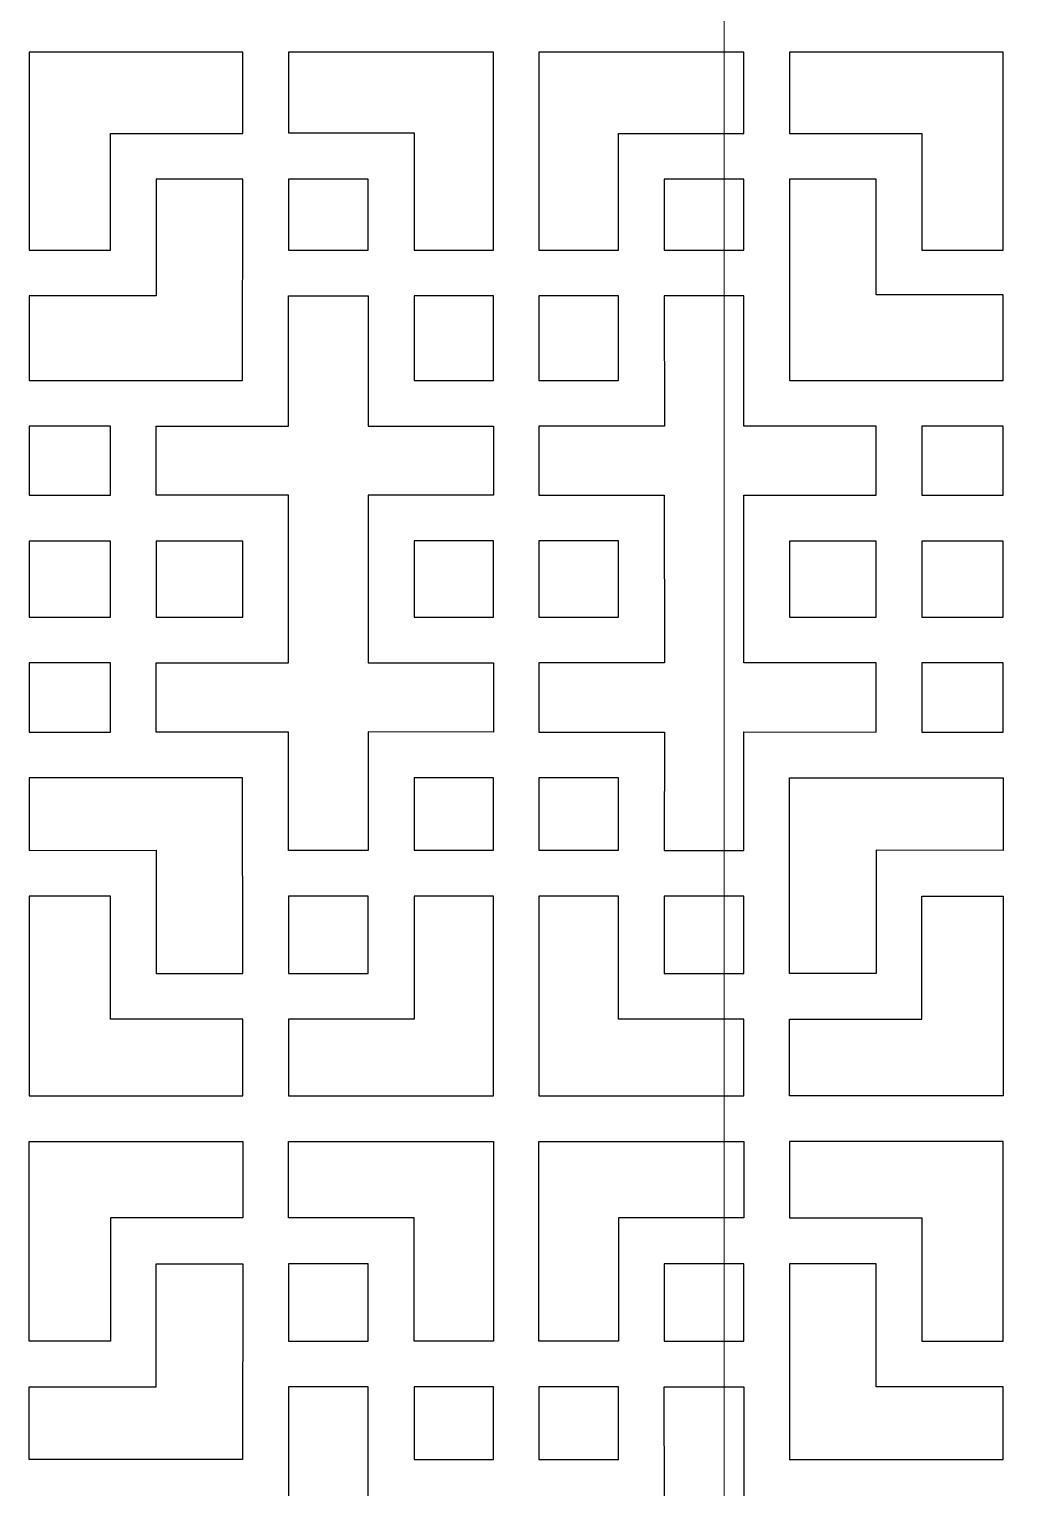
# Model space of a CAD drawing. Header units: centimetres. Extents: x -158 to 158, y -172 to 172.
# Drawn here: x -158.5 to -119.2, y -55.6 to 1.8 of the extents above; entities that cross this region are included whole.
import ezdxf

# ---------------------------------------------------------------- set-up
doc = ezdxf.new("R2010")
doc.units = ezdxf.units.CM
doc.header["$MEASUREMENT"] = 0
doc.layers.add('layer 1', color=7, linetype='Continuous')

msp = doc.modelspace()

# ---------------------------------------------------------------- linework, layer by layer
at = {"layer": 'layer 1', "color": 250, "lineweight": 9}
msp.add_lwpolyline([(-131.15161, -135.35592), (-27.25161, -135.35592), (-27.25161, 139.04408), (-131.15161, 139.04408), (-131.15161, -135.35592)], close=True, dxfattribs=at)
at = {"layer": 'layer 1', "color": 242}
for points in [[(-148.29055, -6.84956), (-145.15805, -6.84956), (-145.15805, -4.05956), (-148.29055, -4.05956), (-148.29055, -6.84956)], [(-133.51805, -6.84956), (-130.38555, -6.84956), (-130.38555, -4.05956), (-133.51805, -4.05956), (-133.51805, -6.84956)], [(-143.35805, -11.98455), (-140.22805, -11.98455), (-140.22805, -8.65205), (-143.35805, -8.65205), (-143.35805, -11.98455)], [(-138.44805, -11.98455), (-135.31805, -11.98455), (-135.31805, -8.65205), (-138.44805, -8.65205), (-138.44805, -11.98455)], [(-158.49555, -16.49956), (-155.29555, -16.49956), (-155.29555, -13.78456), (-158.49555, -13.78456), (-158.49555, -16.49956)], [(-123.38055, -16.49956), (-120.18055, -16.49956), (-120.18055, -13.78456), (-123.38055, -13.78456), (-123.38055, -16.49956)], [(-158.49555, -21.29454), (-155.29555, -21.29454), (-155.29555, -18.29956), (-158.49555, -18.29956), (-158.49555, -21.29454)], [(-153.50055, -21.28954), (-150.09305, -21.28954), (-150.09305, -18.29956), (-153.50055, -18.29956), (-153.50055, -21.28954)], [(-143.35805, -21.29455), (-140.22555, -21.29455), (-140.22555, -18.29705), (-143.35805, -18.29705), (-143.35805, -21.29455)], [(-138.44805, -21.29455), (-135.31805, -21.29455), (-135.31805, -18.29705), (-138.44805, -18.29705), (-138.44805, -21.29455)], [(-128.58305, -21.28954), (-125.17555, -21.28954), (-125.17555, -18.29956), (-128.58305, -18.29956), (-128.58305, -21.28954)], [(-123.38055, -21.29454), (-120.18055, -21.29454), (-120.18055, -18.29956), (-123.38055, -18.29956), (-123.38055, -21.29454)], [(-158.49504, -25.81678), (-155.29716, -25.81678), (-155.29716, -23.09042), (-158.49504, -23.09042), (-158.49504, -25.81678)], [(-123.38055, -25.81454), (-120.18055, -25.81454), (-120.18055, -23.09206), (-123.38055, -23.09206), (-123.38055, -25.81454)], [(-143.35805, -30.46956), (-140.22805, -30.46956), (-140.22805, -27.61206), (-143.35805, -27.61206), (-143.35805, -30.46956)], [(-138.44805, -30.46956), (-135.31555, -30.46956), (-135.31555, -27.61206), (-138.44805, -27.61206), (-138.44805, -30.46956)], [(-148.29055, -35.31706), (-145.15805, -35.31706), (-145.15805, -32.26956), (-148.29055, -32.26956), (-148.29055, -35.31706)], [(-133.51805, -35.31706), (-130.38555, -35.31706), (-130.38555, -32.26956), (-133.51805, -32.26956), (-133.51805, -35.31706)], [(-148.29055, -49.7838), (-145.15805, -49.7838), (-145.15805, -46.7363), (-148.29055, -46.7363), (-148.29055, -49.7838)], [(-133.51805, -49.7838), (-130.38555, -49.7838), (-130.38555, -46.7363), (-133.51805, -46.7363), (-133.51805, -49.7838)], [(-143.35805, -54.4413), (-140.22805, -54.4413), (-140.22805, -51.5838), (-143.35805, -51.5838), (-143.35805, -54.4413)], [(-138.44805, -54.4413), (-135.31555, -54.4413), (-135.31555, -51.5838), (-138.44805, -51.5838), (-138.44805, -54.4413)]]:
    msp.add_lwpolyline(points, close=True, dxfattribs=at)
for points, knots in [([(-155.29806, -2.25956), (-155.29806, -2.25956), (-155.29805, -6.84956), (-155.29805, -6.84956), (-155.29805, -6.84956), (-155.29805, -6.84956), (-158.49555, -6.84956), (-158.49555, -6.84956), (-158.49555, -6.84956), (-158.49555, -6.84956), (-158.49555, 0.94044), (-158.49555, 0.94044), (-158.49555, 0.94044), (-158.49555, 0.94044), (-150.09055, 0.94044), (-150.09055, 0.94044), (-150.09055, 0.94044), (-150.09055, 0.94044), (-150.09055, -2.25956), (-150.09055, -2.25956), (-150.09055, -2.25956), (-150.09055, -2.25956), (-155.29806, -2.25956), (-155.29806, -2.25956)], [0, 0, 0, 0, 0.14285714, 0.14285714, 0.14285714, 0.14285714, 0.28571429, 0.28571429, 0.28571429, 0.28571429, 0.42857143, 0.42857143, 0.42857143, 0.42857143, 0.57142857, 0.57142857, 0.57142857, 0.57142857, 0.71428571, 0.71428571, 0.71428571, 0.71428571, 1, 1, 1, 1]), ([(-143.35805, -2.23398), (-143.35805, -2.23398), (-148.29055, -2.23398), (-148.29055, -2.23398), (-148.29055, -2.23398), (-148.29055, -2.23398), (-148.29055, 0.94044), (-148.29055, 0.94044), (-148.29055, 0.94044), (-148.29055, 0.94044), (-140.23305, 0.94044), (-140.23305, 0.94044), (-140.23305, 0.94044), (-140.23305, 0.94044), (-140.23305, -6.84956), (-140.23305, -6.84956), (-140.23305, -6.84956), (-140.23305, -6.84956), (-143.35805, -6.84956), (-143.35805, -6.84956), (-143.35805, -6.84956), (-143.35805, -6.84956), (-143.35805, -2.23398), (-143.35805, -2.23398)], [0, 0, 0, 0, 0.14285714, 0.14285714, 0.14285714, 0.14285714, 0.28571429, 0.28571429, 0.28571429, 0.28571429, 0.42857143, 0.42857143, 0.42857143, 0.42857143, 0.57142857, 0.57142857, 0.57142857, 0.57142857, 0.71428571, 0.71428571, 0.71428571, 0.71428571, 1, 1, 1, 1]), ([(-130.38555, 0.94044), (-130.38555, 0.94044), (-130.38555, -2.25956), (-130.38555, -2.25956), (-130.38555, -2.25956), (-130.38555, -2.25956), (-135.31805, -2.25955), (-135.31805, -2.25955), (-135.31805, -2.25955), (-135.31805, -2.25955), (-135.31805, -6.84956), (-135.31805, -6.84956), (-135.31805, -6.84956), (-135.31805, -6.84956), (-138.44305, -6.84956), (-138.44305, -6.84956), (-138.44305, -6.84956), (-138.44305, -6.84956), (-138.44305, 0.94044), (-138.44305, 0.94044), (-138.44305, 0.94044), (-138.44305, 0.94044), (-130.38555, 0.94044), (-130.38555, 0.94044)], [0, 0, 0, 0, 0.14285714, 0.14285714, 0.14285714, 0.14285714, 0.28571429, 0.28571429, 0.28571429, 0.28571429, 0.42857143, 0.42857143, 0.42857143, 0.42857143, 0.57142857, 0.57142857, 0.57142857, 0.57142857, 0.71428571, 0.71428571, 0.71428571, 0.71428571, 1, 1, 1, 1]), ([(-120.18055, 0.94044), (-120.18055, 0.94044), (-120.18055, -6.84956), (-120.18055, -6.84956), (-120.18055, -6.84956), (-120.18055, -6.84956), (-123.37805, -6.84956), (-123.37805, -6.84956), (-123.37805, -6.84956), (-123.37805, -6.84956), (-123.37805, -2.25956), (-123.37805, -2.25956), (-123.37805, -2.25956), (-123.37805, -2.25956), (-128.58555, -2.25956), (-128.58555, -2.25956), (-128.58555, -2.25956), (-128.58555, -2.25956), (-128.58555, 0.94044), (-128.58555, 0.94044), (-128.58555, 0.94044), (-128.58555, 0.94044), (-120.18055, 0.94044), (-120.18055, 0.94044)], [0, 0, 0, 0, 0.14285714, 0.14285714, 0.14285714, 0.14285714, 0.28571429, 0.28571429, 0.28571429, 0.28571429, 0.42857143, 0.42857143, 0.42857143, 0.42857143, 0.57142857, 0.57142857, 0.57142857, 0.57142857, 0.71428571, 0.71428571, 0.71428571, 0.71428571, 1, 1, 1, 1]), ([(-150.10916, -11.98462), (-150.10916, -11.98462), (-158.49555, -11.98455), (-158.49555, -11.98455), (-158.49555, -11.98455), (-158.49555, -11.98455), (-158.49555, -8.64955), (-158.49555, -8.64955), (-158.49555, -8.64955), (-158.49555, -8.64955), (-153.49555, -8.65001), (-153.49555, -8.65001), (-153.49555, -8.65001), (-153.49555, -8.65001), (-153.49555, -4.05956), (-153.49555, -4.05956), (-153.49555, -4.05956), (-153.49555, -4.05956), (-150.09305, -4.05956), (-150.09305, -4.05956), (-150.09305, -4.05956), (-150.09305, -4.05956), (-150.10916, -11.98462), (-150.10916, -11.98462)], [0, 0, 0, 0, 0.14285714, 0.14285714, 0.14285714, 0.14285714, 0.28571429, 0.28571429, 0.28571429, 0.28571429, 0.42857143, 0.42857143, 0.42857143, 0.42857143, 0.57142857, 0.57142857, 0.57142857, 0.57142857, 0.71428571, 0.71428571, 0.71428571, 0.71428571, 1, 1, 1, 1]), ([(-128.58305, -11.98455), (-128.58305, -11.98455), (-128.58305, -4.05956), (-128.58305, -4.05956), (-128.58305, -4.05956), (-128.58305, -4.05956), (-125.17902, -4.05956), (-125.17902, -4.05956), (-125.17902, -4.05956), (-125.17902, -4.05956), (-125.18055, -8.61581), (-125.18055, -8.61581), (-125.18055, -8.61581), (-125.18055, -8.61581), (-120.18055, -8.61581), (-120.18055, -8.61581), (-120.18055, -8.61581), (-120.18055, -8.61581), (-120.18055, -11.98455), (-120.18055, -11.98455), (-120.18055, -11.98455), (-120.18055, -11.98455), (-128.58305, -11.98455), (-128.58305, -11.98455)], [0, 0, 0, 0, 0.14285714, 0.14285714, 0.14285714, 0.14285714, 0.28571429, 0.28571429, 0.28571429, 0.28571429, 0.42857143, 0.42857143, 0.42857143, 0.42857143, 0.57142857, 0.57142857, 0.57142857, 0.57142857, 0.71428571, 0.71428571, 0.71428571, 0.71428571, 1, 1, 1, 1]), ([(-148.29054, -16.49956), (-148.29054, -16.49956), (-148.29055, -23.09454), (-148.29055, -23.09454), (-148.29055, -23.09454), (-148.29055, -23.09454), (-153.49555, -23.09455), (-153.49555, -23.09455), (-153.49555, -23.09455), (-153.49555, -23.09455), (-153.49555, -25.81455), (-153.49555, -25.81455), (-153.49555, -25.81455), (-153.49555, -25.81455), (-148.29055, -25.81455), (-148.29055, -25.81455), (-148.29055, -25.81455), (-148.29055, -25.81455), (-148.29055, -30.47456), (-148.29055, -30.47456), (-148.29055, -30.47456), (-148.29055, -30.47456), (-145.16305, -30.47456), (-145.16305, -30.47456), (-145.16305, -30.47456), (-145.16305, -30.47456), (-145.16305, -25.81207), (-145.16305, -25.81207), (-145.16305, -25.81207), (-145.16305, -25.81207), (-140.22805, -25.81455), (-140.22805, -25.81455), (-140.22805, -25.81455), (-140.22805, -25.81455), (-140.22805, -23.09455), (-140.22805, -23.09455), (-140.22805, -23.09455), (-140.22805, -23.09455), (-145.16305, -23.09455), (-145.16305, -23.09455), (-145.16305, -23.09455), (-145.16305, -23.09455), (-145.16305, -16.49957), (-145.16305, -16.49957), (-145.16305, -16.49957), (-145.16305, -16.49957), (-140.22805, -16.49956), (-140.22805, -16.49956), (-140.22805, -16.49956), (-140.22805, -16.49956), (-140.22805, -13.78705), (-140.22805, -13.78705), (-140.22805, -13.78705), (-140.22805, -13.78705), (-145.16305, -13.78706), (-145.16305, -13.78706), (-145.16305, -13.78706), (-145.16305, -13.78706), (-145.16305, -8.64955), (-145.16305, -8.64955), (-145.16305, -8.64955), (-145.16305, -8.64955), (-148.29055, -8.64955), (-148.29055, -8.64955), (-148.29055, -8.64955), (-148.29055, -8.64955), (-148.29055, -13.78705), (-148.29055, -13.78705), (-148.29055, -13.78705), (-148.29055, -13.78705), (-153.49555, -13.78705), (-153.49555, -13.78705), (-153.49555, -13.78705), (-153.49555, -13.78705), (-153.49555, -16.49956), (-153.49555, -16.49956), (-153.49555, -16.49956), (-153.49555, -16.49956), (-148.29054, -16.49956), (-148.29054, -16.49956)], [0, 0, 0, 0, 0.04761905, 0.04761905, 0.04761905, 0.04761905, 0.0952381, 0.0952381, 0.0952381, 0.0952381, 0.14285714, 0.14285714, 0.14285714, 0.14285714, 0.19047619, 0.19047619, 0.19047619, 0.19047619, 0.23809524, 0.23809524, 0.23809524, 0.23809524, 0.28571429, 0.28571429, 0.28571429, 0.28571429, 0.33333333, 0.33333333, 0.33333333, 0.33333333, 0.38095238, 0.38095238, 0.38095238, 0.38095238, 0.42857143, 0.42857143, 0.42857143, 0.42857143, 0.47619048, 0.47619048, 0.47619048, 0.47619048, 0.52380952, 0.52380952, 0.52380952, 0.52380952, 0.57142857, 0.57142857, 0.57142857, 0.57142857, 0.61904762, 0.61904762, 0.61904762, 0.61904762, 0.66666667, 0.66666667, 0.66666667, 0.66666667, 0.71428571, 0.71428571, 0.71428571, 0.71428571, 0.76190476, 0.76190476, 0.76190476, 0.76190476, 0.80952381, 0.80952381, 0.80952381, 0.80952381, 0.85714286, 0.85714286, 0.85714286, 0.85714286, 0.9047619, 0.9047619, 0.9047619, 0.9047619, 1, 1, 1, 1]), ([(-133.50057, -23.09455), (-133.50057, -23.09455), (-133.51305, -16.49955), (-133.51305, -16.49955), (-133.51305, -16.49955), (-133.51305, -16.49955), (-138.44805, -16.49956), (-138.44805, -16.49956), (-138.44805, -16.49956), (-138.44805, -16.49956), (-138.44805, -13.78705), (-138.44805, -13.78705), (-138.44805, -13.78705), (-138.44805, -13.78705), (-133.50058, -13.78705), (-133.50058, -13.78705), (-133.50058, -13.78705), (-133.50058, -13.78705), (-133.51305, -8.64955), (-133.51305, -8.64955), (-133.51305, -8.64955), (-133.51305, -8.64955), (-130.38555, -8.64955), (-130.38555, -8.64955), (-130.38555, -8.64955), (-130.38555, -8.64955), (-130.38555, -13.78705), (-130.38555, -13.78705), (-130.38555, -13.78705), (-130.38555, -13.78705), (-125.18055, -13.78705), (-125.18055, -13.78705), (-125.18055, -13.78705), (-125.18055, -13.78705), (-125.18055, -16.49956), (-125.18055, -16.49956), (-125.18055, -16.49956), (-125.18055, -16.49956), (-130.38555, -16.49955), (-130.38555, -16.49955), (-130.38555, -16.49955), (-130.38555, -16.49955), (-130.38555, -23.09456), (-130.38555, -23.09456), (-130.38555, -23.09456), (-130.38555, -23.09456), (-125.18055, -23.09455), (-125.18055, -23.09455), (-125.18055, -23.09455), (-125.18055, -23.09455), (-125.18055, -25.81455), (-125.18055, -25.81455), (-125.18055, -25.81455), (-125.18055, -25.81455), (-130.38555, -25.81206), (-130.38555, -25.81206), (-130.38555, -25.81206), (-130.38555, -25.81206), (-130.38555, -30.47456), (-130.38555, -30.47456), (-130.38555, -30.47456), (-130.38555, -30.47456), (-133.51305, -30.47456), (-133.51305, -30.47456), (-133.51305, -30.47456), (-133.51305, -30.47456), (-133.50058, -25.81455), (-133.50058, -25.81455), (-133.50058, -25.81455), (-133.50058, -25.81455), (-138.44805, -25.81455), (-138.44805, -25.81455), (-138.44805, -25.81455), (-138.44805, -25.81455), (-138.44805, -23.09455), (-138.44805, -23.09455), (-138.44805, -23.09455), (-138.44805, -23.09455), (-133.50057, -23.09455), (-133.50057, -23.09455)], [0, 0, 0, 0, 0.04761905, 0.04761905, 0.04761905, 0.04761905, 0.0952381, 0.0952381, 0.0952381, 0.0952381, 0.14285714, 0.14285714, 0.14285714, 0.14285714, 0.19047619, 0.19047619, 0.19047619, 0.19047619, 0.23809524, 0.23809524, 0.23809524, 0.23809524, 0.28571429, 0.28571429, 0.28571429, 0.28571429, 0.33333333, 0.33333333, 0.33333333, 0.33333333, 0.38095238, 0.38095238, 0.38095238, 0.38095238, 0.42857143, 0.42857143, 0.42857143, 0.42857143, 0.47619048, 0.47619048, 0.47619048, 0.47619048, 0.52380952, 0.52380952, 0.52380952, 0.52380952, 0.57142857, 0.57142857, 0.57142857, 0.57142857, 0.61904762, 0.61904762, 0.61904762, 0.61904762, 0.66666667, 0.66666667, 0.66666667, 0.66666667, 0.71428571, 0.71428571, 0.71428571, 0.71428571, 0.76190476, 0.76190476, 0.76190476, 0.76190476, 0.80952381, 0.80952381, 0.80952381, 0.80952381, 0.85714286, 0.85714286, 0.85714286, 0.85714286, 0.9047619, 0.9047619, 0.9047619, 0.9047619, 1, 1, 1, 1]), ([(-153.49555, -30.46956), (-153.49555, -30.46956), (-158.49555, -30.47078), (-158.49555, -30.47078), (-158.49555, -30.47078), (-158.49555, -30.47078), (-158.49555, -27.61456), (-158.49555, -27.61456), (-158.49555, -27.61456), (-158.49555, -27.61456), (-150.09845, -27.61456), (-150.09845, -27.61456), (-150.09845, -27.61456), (-150.09845, -27.61456), (-150.09305, -35.31706), (-150.09305, -35.31706), (-150.09305, -35.31706), (-150.09305, -35.31706), (-153.49555, -35.31706), (-153.49555, -35.31706), (-153.49555, -35.31706), (-153.49555, -35.31706), (-153.49555, -30.46956), (-153.49555, -30.46956)], [0, 0, 0, 0, 0.14285714, 0.14285714, 0.14285714, 0.14285714, 0.28571429, 0.28571429, 0.28571429, 0.28571429, 0.42857143, 0.42857143, 0.42857143, 0.42857143, 0.57142857, 0.57142857, 0.57142857, 0.57142857, 0.71428571, 0.71428571, 0.71428571, 0.71428571, 1, 1, 1, 1]), ([(-125.18055, -30.46956), (-125.18055, -30.46956), (-120.18055, -30.47456), (-120.18055, -30.47456), (-120.18055, -30.47456), (-120.18055, -30.47456), (-120.18055, -27.61456), (-120.18055, -27.61456), (-120.18055, -27.61456), (-120.18055, -27.61456), (-128.58305, -27.61456), (-128.58305, -27.61456), (-128.58305, -27.61456), (-128.58305, -27.61456), (-128.58305, -35.31706), (-128.58305, -35.31706), (-128.58305, -35.31706), (-128.58305, -35.31706), (-125.18055, -35.31706), (-125.18055, -35.31706), (-125.18055, -35.31706), (-125.18055, -35.31706), (-125.18055, -30.46956), (-125.18055, -30.46956)], [0, 0, 0, 0, 0.14285714, 0.14285714, 0.14285714, 0.14285714, 0.28571429, 0.28571429, 0.28571429, 0.28571429, 0.42857143, 0.42857143, 0.42857143, 0.42857143, 0.57142857, 0.57142857, 0.57142857, 0.57142857, 0.71428571, 0.71428571, 0.71428571, 0.71428571, 1, 1, 1, 1]), ([(-158.49555, -32.27206), (-158.49555, -32.27206), (-155.29555, -32.27206), (-155.29555, -32.27206), (-155.29555, -32.27206), (-155.29555, -32.27206), (-155.29804, -37.11706), (-155.29804, -37.11706), (-155.29804, -37.11706), (-155.29804, -37.11706), (-150.09305, -37.11706), (-150.09305, -37.11706), (-150.09305, -37.11706), (-150.09305, -37.11706), (-150.09305, -40.12706), (-150.09305, -40.12706), (-150.09305, -40.12706), (-150.09305, -40.12706), (-158.49555, -40.12706), (-158.49555, -40.12706), (-158.49555, -40.12706), (-158.49555, -40.12706), (-158.49555, -32.27206), (-158.49555, -32.27206)], [0, 0, 0, 0, 0.14285714, 0.14285714, 0.14285714, 0.14285714, 0.28571429, 0.28571429, 0.28571429, 0.28571429, 0.42857143, 0.42857143, 0.42857143, 0.42857143, 0.57142857, 0.57142857, 0.57142857, 0.57142857, 0.71428571, 0.71428571, 0.71428571, 0.71428571, 1, 1, 1, 1]), ([(-143.35805, -37.11706), (-143.35805, -37.11706), (-143.35805, -32.27206), (-143.35805, -32.27206), (-143.35805, -32.27206), (-143.35805, -32.27206), (-140.22805, -32.27206), (-140.22805, -32.27206), (-140.22805, -32.27206), (-140.22805, -32.27206), (-140.22805, -40.12706), (-140.22805, -40.12706), (-140.22805, -40.12706), (-140.22805, -40.12706), (-148.29055, -40.12706), (-148.29055, -40.12706), (-148.29055, -40.12706), (-148.29055, -40.12706), (-148.29055, -37.11706), (-148.29055, -37.11706), (-148.29055, -37.11706), (-148.29055, -37.11706), (-143.35805, -37.11706), (-143.35805, -37.11706)], [0, 0, 0, 0, 0.14285714, 0.14285714, 0.14285714, 0.14285714, 0.28571429, 0.28571429, 0.28571429, 0.28571429, 0.42857143, 0.42857143, 0.42857143, 0.42857143, 0.57142857, 0.57142857, 0.57142857, 0.57142857, 0.71428571, 0.71428571, 0.71428571, 0.71428571, 1, 1, 1, 1]), ([(-138.44805, -40.12706), (-138.44805, -40.12706), (-138.44805, -32.27206), (-138.44805, -32.27206), (-138.44805, -32.27206), (-138.44805, -32.27206), (-135.31554, -32.27206), (-135.31554, -32.27206), (-135.31554, -32.27206), (-135.31554, -32.27206), (-135.31805, -37.11706), (-135.31805, -37.11706), (-135.31805, -37.11706), (-135.31805, -37.11706), (-130.38555, -37.11706), (-130.38555, -37.11706), (-130.38555, -37.11706), (-130.38555, -37.11706), (-130.38555, -40.12706), (-130.38555, -40.12706), (-130.38555, -40.12706), (-130.38555, -40.12706), (-138.44805, -40.12706), (-138.44805, -40.12706)], [0, 0, 0, 0, 0.14285714, 0.14285714, 0.14285714, 0.14285714, 0.28571429, 0.28571429, 0.28571429, 0.28571429, 0.42857143, 0.42857143, 0.42857143, 0.42857143, 0.57142857, 0.57142857, 0.57142857, 0.57142857, 0.71428571, 0.71428571, 0.71428571, 0.71428571, 1, 1, 1, 1]), ([(-120.18055, -40.12706), (-120.18055, -40.12706), (-120.18055, -32.27206), (-120.18055, -32.27206), (-120.18055, -32.27206), (-120.18055, -32.27206), (-123.38055, -32.27206), (-123.38055, -32.27206), (-123.38055, -32.27206), (-123.38055, -32.27206), (-123.37805, -37.11706), (-123.37805, -37.11706), (-123.37805, -37.11706), (-123.37805, -37.11706), (-128.58305, -37.11706), (-128.58305, -37.11706), (-128.58305, -37.11706), (-128.58305, -37.11706), (-128.58305, -40.12706), (-128.58305, -40.12706), (-128.58305, -40.12706), (-128.58305, -40.12706), (-120.18055, -40.12706), (-120.18055, -40.12706)], [0, 0, 0, 0, 0.14285714, 0.14285714, 0.14285714, 0.14285714, 0.28571429, 0.28571429, 0.28571429, 0.28571429, 0.42857143, 0.42857143, 0.42857143, 0.42857143, 0.57142857, 0.57142857, 0.57142857, 0.57142857, 0.71428571, 0.71428571, 0.71428571, 0.71428571, 1, 1, 1, 1]), ([(-158.49555, -49.7813), (-158.49555, -49.7813), (-155.29555, -49.7813), (-155.29555, -49.7813), (-155.29555, -49.7813), (-155.29555, -49.7813), (-155.29804, -44.9363), (-155.29804, -44.9363), (-155.29804, -44.9363), (-155.29804, -44.9363), (-150.09305, -44.9363), (-150.09305, -44.9363), (-150.09305, -44.9363), (-150.09305, -44.9363), (-150.09305, -41.9263), (-150.09305, -41.9263), (-150.09305, -41.9263), (-150.09305, -41.9263), (-158.49555, -41.9263), (-158.49555, -41.9263), (-158.49555, -41.9263), (-158.49555, -41.9263), (-158.49555, -49.7813), (-158.49555, -49.7813)], [0, 0, 0, 0, 0.14285714, 0.14285714, 0.14285714, 0.14285714, 0.28571429, 0.28571429, 0.28571429, 0.28571429, 0.42857143, 0.42857143, 0.42857143, 0.42857143, 0.57142857, 0.57142857, 0.57142857, 0.57142857, 0.71428571, 0.71428571, 0.71428571, 0.71428571, 1, 1, 1, 1]), ([(-143.35805, -44.9363), (-143.35805, -44.9363), (-143.35805, -49.7813), (-143.35805, -49.7813), (-143.35805, -49.7813), (-143.35805, -49.7813), (-140.22805, -49.7813), (-140.22805, -49.7813), (-140.22805, -49.7813), (-140.22805, -49.7813), (-140.22805, -41.9263), (-140.22805, -41.9263), (-140.22805, -41.9263), (-140.22805, -41.9263), (-148.29055, -41.9263), (-148.29055, -41.9263), (-148.29055, -41.9263), (-148.29055, -41.9263), (-148.29055, -44.9363), (-148.29055, -44.9363), (-148.29055, -44.9363), (-148.29055, -44.9363), (-143.35805, -44.9363), (-143.35805, -44.9363)], [0, 0, 0, 0, 0.14285714, 0.14285714, 0.14285714, 0.14285714, 0.28571429, 0.28571429, 0.28571429, 0.28571429, 0.42857143, 0.42857143, 0.42857143, 0.42857143, 0.57142857, 0.57142857, 0.57142857, 0.57142857, 0.71428571, 0.71428571, 0.71428571, 0.71428571, 1, 1, 1, 1]), ([(-138.44805, -41.9263), (-138.44805, -41.9263), (-138.44805, -49.7813), (-138.44805, -49.7813), (-138.44805, -49.7813), (-138.44805, -49.7813), (-135.31554, -49.7813), (-135.31554, -49.7813), (-135.31554, -49.7813), (-135.31554, -49.7813), (-135.31805, -44.9363), (-135.31805, -44.9363), (-135.31805, -44.9363), (-135.31805, -44.9363), (-130.38555, -44.9363), (-130.38555, -44.9363), (-130.38555, -44.9363), (-130.38555, -44.9363), (-130.38555, -41.9263), (-130.38555, -41.9263), (-130.38555, -41.9263), (-130.38555, -41.9263), (-138.44805, -41.9263), (-138.44805, -41.9263)], [0, 0, 0, 0, 0.14285714, 0.14285714, 0.14285714, 0.14285714, 0.28571429, 0.28571429, 0.28571429, 0.28571429, 0.42857143, 0.42857143, 0.42857143, 0.42857143, 0.57142857, 0.57142857, 0.57142857, 0.57142857, 0.71428571, 0.71428571, 0.71428571, 0.71428571, 1, 1, 1, 1]), ([(-120.18055, -41.9263), (-120.18055, -41.9263), (-120.18055, -49.7813), (-120.18055, -49.7813), (-120.18055, -49.7813), (-120.18055, -49.7813), (-123.38055, -49.7813), (-123.38055, -49.7813), (-123.38055, -49.7813), (-123.38055, -49.7813), (-123.37805, -44.9363), (-123.37805, -44.9363), (-123.37805, -44.9363), (-123.37805, -44.9363), (-128.58305, -44.9363), (-128.58305, -44.9363), (-128.58305, -44.9363), (-128.58305, -44.9363), (-128.58305, -41.9263), (-128.58305, -41.9263), (-128.58305, -41.9263), (-128.58305, -41.9263), (-120.18055, -41.9263), (-120.18055, -41.9263)], [0, 0, 0, 0, 0.14285714, 0.14285714, 0.14285714, 0.14285714, 0.28571429, 0.28571429, 0.28571429, 0.28571429, 0.42857143, 0.42857143, 0.42857143, 0.42857143, 0.57142857, 0.57142857, 0.57142857, 0.57142857, 0.71428571, 0.71428571, 0.71428571, 0.71428571, 1, 1, 1, 1]), ([(-153.49555, -51.5838), (-153.49555, -51.5838), (-158.49555, -51.58258), (-158.49555, -51.58258), (-158.49555, -51.58258), (-158.49555, -51.58258), (-158.49555, -54.4388), (-158.49555, -54.4388), (-158.49555, -54.4388), (-158.49555, -54.4388), (-150.09845, -54.4388), (-150.09845, -54.4388), (-150.09845, -54.4388), (-150.09845, -54.4388), (-150.09305, -46.7363), (-150.09305, -46.7363), (-150.09305, -46.7363), (-150.09305, -46.7363), (-153.49555, -46.7363), (-153.49555, -46.7363), (-153.49555, -46.7363), (-153.49555, -46.7363), (-153.49555, -51.5838), (-153.49555, -51.5838)], [0, 0, 0, 0, 0.14285714, 0.14285714, 0.14285714, 0.14285714, 0.28571429, 0.28571429, 0.28571429, 0.28571429, 0.42857143, 0.42857143, 0.42857143, 0.42857143, 0.57142857, 0.57142857, 0.57142857, 0.57142857, 0.71428571, 0.71428571, 0.71428571, 0.71428571, 1, 1, 1, 1]), ([(-125.18055, -51.5838), (-125.18055, -51.5838), (-120.18055, -51.5788), (-120.18055, -51.5788), (-120.18055, -51.5788), (-120.18055, -51.5788), (-120.18055, -54.4388), (-120.18055, -54.4388), (-120.18055, -54.4388), (-120.18055, -54.4388), (-128.58305, -54.4388), (-128.58305, -54.4388), (-128.58305, -54.4388), (-128.58305, -54.4388), (-128.58305, -46.7363), (-128.58305, -46.7363), (-128.58305, -46.7363), (-128.58305, -46.7363), (-125.18055, -46.7363), (-125.18055, -46.7363), (-125.18055, -46.7363), (-125.18055, -46.7363), (-125.18055, -51.5838), (-125.18055, -51.5838)], [0, 0, 0, 0, 0.14285714, 0.14285714, 0.14285714, 0.14285714, 0.28571429, 0.28571429, 0.28571429, 0.28571429, 0.42857143, 0.42857143, 0.42857143, 0.42857143, 0.57142857, 0.57142857, 0.57142857, 0.57142857, 0.71428571, 0.71428571, 0.71428571, 0.71428571, 1, 1, 1, 1]), ([(-148.29054, -65.5538), (-148.29054, -65.5538), (-148.29055, -58.95882), (-148.29055, -58.95882), (-148.29055, -58.95882), (-148.29055, -58.95882), (-153.49555, -58.95881), (-153.49555, -58.95881), (-153.49555, -58.95881), (-153.49555, -58.95881), (-153.49555, -56.23881), (-153.49555, -56.23881), (-153.49555, -56.23881), (-153.49555, -56.23881), (-148.29055, -56.23881), (-148.29055, -56.23881), (-148.29055, -56.23881), (-148.29055, -56.23881), (-148.29055, -51.5788), (-148.29055, -51.5788), (-148.29055, -51.5788), (-148.29055, -51.5788), (-145.16305, -51.5788), (-145.16305, -51.5788), (-145.16305, -51.5788), (-145.16305, -51.5788), (-145.16305, -56.24129), (-145.16305, -56.24129), (-145.16305, -56.24129), (-145.16305, -56.24129), (-140.22805, -56.23881), (-140.22805, -56.23881), (-140.22805, -56.23881), (-140.22805, -56.23881), (-140.22805, -58.95881), (-140.22805, -58.95881), (-140.22805, -58.95881), (-140.22805, -58.95881), (-145.16305, -58.95881), (-145.16305, -58.95881), (-145.16305, -58.95881), (-145.16305, -58.95881), (-145.16305, -65.55379), (-145.16305, -65.55379), (-145.16305, -65.55379), (-145.16305, -65.55379), (-140.22805, -65.5538), (-140.22805, -65.5538), (-140.22805, -65.5538), (-140.22805, -65.5538), (-140.22805, -68.26631), (-140.22805, -68.26631), (-140.22805, -68.26631), (-140.22805, -68.26631), (-145.16305, -68.2663), (-145.16305, -68.2663), (-145.16305, -68.2663), (-145.16305, -68.2663), (-145.16305, -73.40381), (-145.16305, -73.40381), (-145.16305, -73.40381), (-145.16305, -73.40381), (-148.29055, -73.40381), (-148.29055, -73.40381), (-148.29055, -73.40381), (-148.29055, -73.40381), (-148.29055, -68.26631), (-148.29055, -68.26631), (-148.29055, -68.26631), (-148.29055, -68.26631), (-153.49555, -68.26631), (-153.49555, -68.26631), (-153.49555, -68.26631), (-153.49555, -68.26631), (-153.49555, -65.5538), (-153.49555, -65.5538), (-153.49555, -65.5538), (-153.49555, -65.5538), (-148.29054, -65.5538), (-148.29054, -65.5538)], [0, 0, 0, 0, 0.04761905, 0.04761905, 0.04761905, 0.04761905, 0.0952381, 0.0952381, 0.0952381, 0.0952381, 0.14285714, 0.14285714, 0.14285714, 0.14285714, 0.19047619, 0.19047619, 0.19047619, 0.19047619, 0.23809524, 0.23809524, 0.23809524, 0.23809524, 0.28571429, 0.28571429, 0.28571429, 0.28571429, 0.33333333, 0.33333333, 0.33333333, 0.33333333, 0.38095238, 0.38095238, 0.38095238, 0.38095238, 0.42857143, 0.42857143, 0.42857143, 0.42857143, 0.47619048, 0.47619048, 0.47619048, 0.47619048, 0.52380952, 0.52380952, 0.52380952, 0.52380952, 0.57142857, 0.57142857, 0.57142857, 0.57142857, 0.61904762, 0.61904762, 0.61904762, 0.61904762, 0.66666667, 0.66666667, 0.66666667, 0.66666667, 0.71428571, 0.71428571, 0.71428571, 0.71428571, 0.76190476, 0.76190476, 0.76190476, 0.76190476, 0.80952381, 0.80952381, 0.80952381, 0.80952381, 0.85714286, 0.85714286, 0.85714286, 0.85714286, 0.9047619, 0.9047619, 0.9047619, 0.9047619, 1, 1, 1, 1]), ([(-133.50057, -58.95881), (-133.50057, -58.95881), (-133.51305, -65.55381), (-133.51305, -65.55381), (-133.51305, -65.55381), (-133.51305, -65.55381), (-138.44805, -65.5538), (-138.44805, -65.5538), (-138.44805, -65.5538), (-138.44805, -65.5538), (-138.44805, -68.26631), (-138.44805, -68.26631), (-138.44805, -68.26631), (-138.44805, -68.26631), (-133.50058, -68.26631), (-133.50058, -68.26631), (-133.50058, -68.26631), (-133.50058, -68.26631), (-133.51305, -73.40381), (-133.51305, -73.40381), (-133.51305, -73.40381), (-133.51305, -73.40381), (-130.38555, -73.40381), (-130.38555, -73.40381), (-130.38555, -73.40381), (-130.38555, -73.40381), (-130.38555, -68.26631), (-130.38555, -68.26631), (-130.38555, -68.26631), (-130.38555, -68.26631), (-125.18055, -68.26631), (-125.18055, -68.26631), (-125.18055, -68.26631), (-125.18055, -68.26631), (-125.18055, -65.5538), (-125.18055, -65.5538), (-125.18055, -65.5538), (-125.18055, -65.5538), (-130.38555, -65.55381), (-130.38555, -65.55381), (-130.38555, -65.55381), (-130.38555, -65.55381), (-130.38555, -58.9588), (-130.38555, -58.9588), (-130.38555, -58.9588), (-130.38555, -58.9588), (-125.18055, -58.95881), (-125.18055, -58.95881), (-125.18055, -58.95881), (-125.18055, -58.95881), (-125.18055, -56.23881), (-125.18055, -56.23881), (-125.18055, -56.23881), (-125.18055, -56.23881), (-130.38555, -56.2413), (-130.38555, -56.2413), (-130.38555, -56.2413), (-130.38555, -56.2413), (-130.38555, -51.5788), (-130.38555, -51.5788), (-130.38555, -51.5788), (-130.38555, -51.5788), (-133.51305, -51.5788), (-133.51305, -51.5788), (-133.51305, -51.5788), (-133.51305, -51.5788), (-133.50058, -56.23881), (-133.50058, -56.23881), (-133.50058, -56.23881), (-133.50058, -56.23881), (-138.44805, -56.23881), (-138.44805, -56.23881), (-138.44805, -56.23881), (-138.44805, -56.23881), (-138.44805, -58.95881), (-138.44805, -58.95881), (-138.44805, -58.95881), (-138.44805, -58.95881), (-133.50057, -58.95881), (-133.50057, -58.95881)], [0, 0, 0, 0, 0.04761905, 0.04761905, 0.04761905, 0.04761905, 0.0952381, 0.0952381, 0.0952381, 0.0952381, 0.14285714, 0.14285714, 0.14285714, 0.14285714, 0.19047619, 0.19047619, 0.19047619, 0.19047619, 0.23809524, 0.23809524, 0.23809524, 0.23809524, 0.28571429, 0.28571429, 0.28571429, 0.28571429, 0.33333333, 0.33333333, 0.33333333, 0.33333333, 0.38095238, 0.38095238, 0.38095238, 0.38095238, 0.42857143, 0.42857143, 0.42857143, 0.42857143, 0.47619048, 0.47619048, 0.47619048, 0.47619048, 0.52380952, 0.52380952, 0.52380952, 0.52380952, 0.57142857, 0.57142857, 0.57142857, 0.57142857, 0.61904762, 0.61904762, 0.61904762, 0.61904762, 0.66666667, 0.66666667, 0.66666667, 0.66666667, 0.71428571, 0.71428571, 0.71428571, 0.71428571, 0.76190476, 0.76190476, 0.76190476, 0.76190476, 0.80952381, 0.80952381, 0.80952381, 0.80952381, 0.85714286, 0.85714286, 0.85714286, 0.85714286, 0.9047619, 0.9047619, 0.9047619, 0.9047619, 1, 1, 1, 1])]:
    msp.add_open_spline(points, degree=3, knots=knots, dxfattribs=at)

doc.saveas('drawing.dxf')
